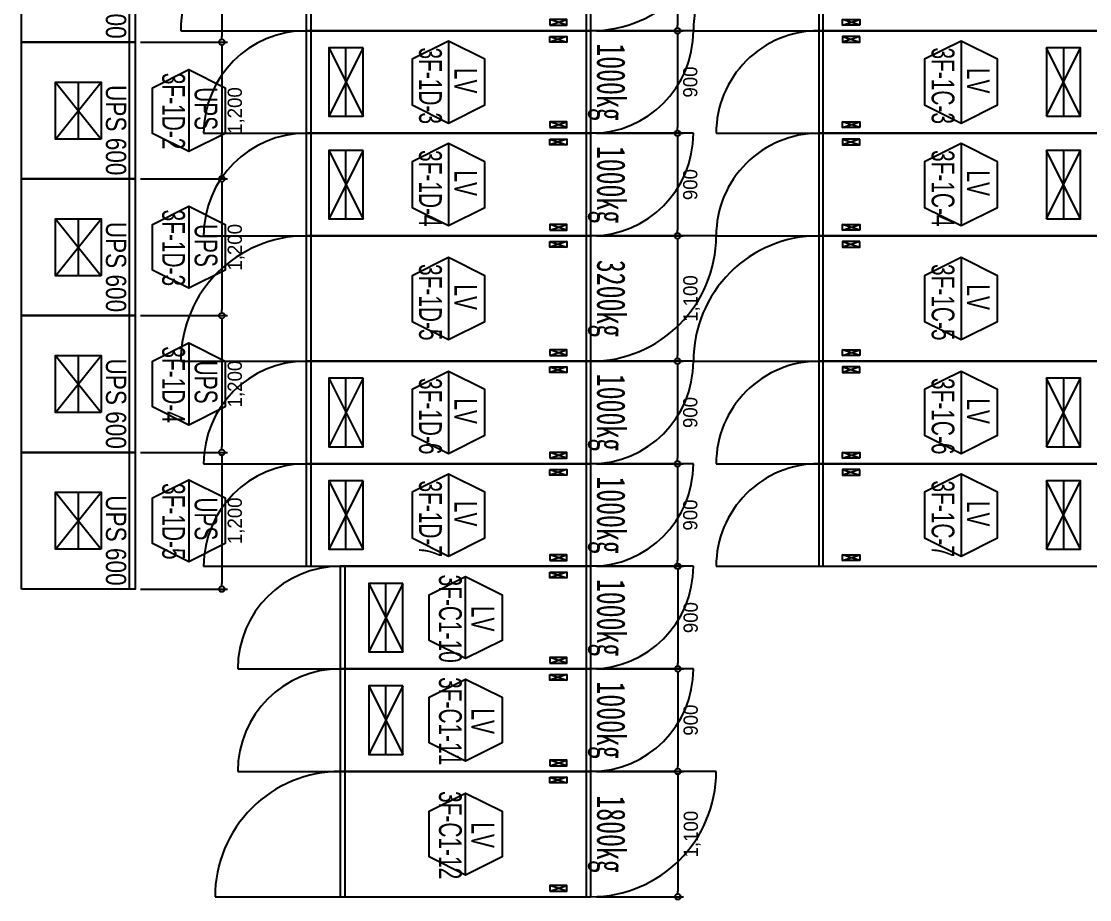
# Model space of a CAD drawing. Header units: millimetres. Extents: x 89978 to 501025, y -351975 to 837171.
# Drawn here: x 115454 to 124832, y 484180 to 491888 of the extents above; entities that cross this region are included whole.
import ezdxf
from ezdxf.enums import TextEntityAlignment as Align

# ---------------------------------------------------------------- set-up
doc = ezdxf.new("R2010")
doc.units = ezdxf.units.MM
doc.header["$LTSCALE"] = 150
doc.layers.get('Defpoints').update_dxf_attribs({"color": 150})
for name, color, linetype in [('------00 Switch Gear', 3, 'Continuous'), ('------00 Switch Gear_Number', 1, 'Continuous'), ('-----36 Dimension', 1, 'Continuous'), ('20251030_전기하중검토', 241, 'Continuous')]:
    doc.layers.add(name, color=color, linetype=linetype)
doc.layers.add('NOPLOT', color=191, linetype='Continuous', plot=False)
doc.styles.add('dd', font='')
doc.styles.add('ELEC', font='')
doc.styles.add('Gtx', font='')
doc.styles.get('dd').set_extended_font_data('DotumChe')
doc.styles.get('ELEC').set_extended_font_data('Dotum')
doc.styles.get('Gtx').set_extended_font_data('Dotum')
doc.dimstyles.new('ELEC', dxfattribs={"dimscale": 100, "dimtxt": 2, "dimasz": 1, "dimexe": 2, "dimexo": 1, "dimgap": 1, "dimtad": 1, "dimdec": 0, "dimrnd": 0.25, "dimzin": 9, "dimdsep": 32, "dimlunit": 6, "dimtxsty": 'ELEC', "dimblk": 'Z_DOT', "dimcen": 3, "dimclrd": 7, "dimclre": 7, "dimclrt": 3, "dimadec": 0, "dimazin": 0, "dimtfac": 1, "dimtdec": 0, "dimtix": 1, "dimtmove": 2, "dimatfit": 1, "dimfxl": 1, "dimarcsym": 0})

# ---------------------------------------------------------------- blocks, each defined once
blk = doc.blocks.new('UPS 600kV')
at = {"layer": '------00 Switch Gear'}
blk.add_line((800, 850), (-402.4, 850), dxfattribs=at)
blk.add_lwpolyline([(797.6, -100), (-402.4, -100), (-402.4, 900), (797.6, 900)], close=True, dxfattribs=at)
at = {"layer": 'NOPLOT'}
for p, q in [((-52.4, 199), (447.6, 601)), ((447.6, 199), (-52.4, 601)), ((-52.4, 400), (447.6, 400))]:
    blk.add_line(p, q, dxfattribs=at)
blk.add_lwpolyline([(447.6, 601), (447.6, 199), (-52.4, 199), (-52.4, 601)], close=True, dxfattribs=at)
at = {"layer": 'NOPLOT', "style": 'ELEC', "width": 0.85}
blk.add_text('UPS 600', height=178.2, dxfattribs=at).set_placement((-26.2, 731.4), align=Align.MIDDLE_LEFT)
blk = doc.blocks.new('1100X2500')
at = {"layer": '------00 Switch Gear'}
for p, q in [((-2460, 1100), (-2460, 0)), ((-210, 1050), (-360, 1000)), ((-360, 1050), (-210, 1000)), ((1100, 1100), (-42, 1100)), ((-40, 1100), (-40, 0)), ((-210, 50), (-360, 100)), ((-360, 50), (-210, 100)), ((-3600, 0), (-2458, 0))]:
    blk.add_line(p, q, dxfattribs=at)
at = {"layer": '------00 Switch Gear', "elevation": 0}
for points in [[(-2500, 1100), (-2500, 0), (0, 0), (0, 1100)], [(-360, 1050), (-210, 1050), (-210, 1000), (-360, 1000)], [(-360, 50), (-210, 50), (-210, 100), (-360, 100)]]:
    blk.add_lwpolyline(points, close=True, dxfattribs=at)
at = {"layer": '------00 Switch Gear'}
for centre, start, end in [((-2500, 0), 90, 180), ((0, 1100), 270, 0)]:
    blk.add_arc(centre, 1100, start, end, dxfattribs=at)
blk = doc.blocks.new('900X2500')
at = {"layer": '------00 Switch Gear'}
for p, q in [((-2460, 900), (-2460, 0)), ((-210, 850), (-360, 800)), ((-360, 850), (-210, 800)), ((900, 900), (-42, 900)), ((-40, 900), (-40, 0)), ((-210, 50), (-360, 100)), ((-360, 50), (-210, 100)), ((-3400, 0), (-2458, 0))]:
    blk.add_line(p, q, dxfattribs=at)
at = {"layer": '------00 Switch Gear', "elevation": 0}
for points in [[(-2500, 900), (-2500, 0), (0, 0), (0, 900)], [(-360, 850), (-210, 850), (-210, 800), (-360, 800)], [(-360, 50), (-210, 50), (-210, 100), (-360, 100)]]:
    blk.add_lwpolyline(points, close=True, dxfattribs=at)
at = {"layer": '------00 Switch Gear'}
for centre, start, end in [((-2500, 0), 90, 180), ((0, 900), 270, 0)]:
    blk.add_arc(centre, 900, start, end, dxfattribs=at)
blk = doc.blocks.new('1100x2200')
at = {"layer": '------00 Switch Gear'}
for p, q in [((-2160, 0), (-2160, 1100)), ((-1990, 1050), (-1840, 1000)), ((-1840, 1050), (-1990, 1000)), ((1100, 1100), (-42, 1100)), ((-40, 0), (-40, 1100)), ((-1990, 50), (-1840, 100)), ((-1840, 50), (-1990, 100)), ((-3300, 0), (-2158, 0))]:
    blk.add_line(p, q, dxfattribs=at)
at = {"layer": '------00 Switch Gear', "elevation": 0}
for points in [[(0, 0), (0, 1100), (-2200, 1100), (-2200, 0)], [(-1840, 1050), (-1990, 1050), (-1990, 1000), (-1840, 1000)], [(-1840, 50), (-1990, 50), (-1990, 100), (-1840, 100)]]:
    blk.add_lwpolyline(points, close=True, dxfattribs=at)
at = {"layer": '------00 Switch Gear'}
for centre, start, end in [((-2200, 0), 90, 180), ((0, 1100), 270, 0)]:
    blk.add_arc(centre, 1100, start, end, dxfattribs=at)
blk = doc.blocks.new('900x2200')
at = {"layer": '------00 Switch Gear'}
for p, q in [((-2160, 900), (-2160, 0)), ((-210, 850), (-360, 800)), ((-360, 850), (-210, 800)), ((900, 900), (-42, 900)), ((-40, 900), (-40, 0)), ((-210, 50), (-360, 100)), ((-360, 50), (-210, 100)), ((-3100, 0), (-2158, 0))]:
    blk.add_line(p, q, dxfattribs=at)
for points in [[(-2200, 900), (-2200, 0), (0, 0), (0, 900)], [(-360, 850), (-210, 850), (-210, 800), (-360, 800)], [(-360, 50), (-210, 50), (-210, 100), (-360, 100)]]:
    blk.add_lwpolyline(points, close=True, dxfattribs=at)
for centre, start, end in [((-2200, 0), 90, 180), ((0, 900), 270, 0)]:
    blk.add_arc(centre, 900, start, end, dxfattribs=at)
blk = doc.blocks.new('_DOTBLANK')
at = {"color": 0, "linetype": 'ByBlock'}
blk.add_line((-0.5, 0), (-1, 0), dxfattribs=at)
blk.add_circle((0, 0), 0.5, dxfattribs=at)
blk = doc.blocks.new('*D988')
at = {"layer": '-----36 Dimension', "color": 0, "lineweight": -2, "transparency": 16777216}
for p, q in [((116503.6, 492905), (117264.1, 492905)), ((117214.1, 492855), (117214.1, 491755)), ((116500.4, 491705), (117264.1, 491705))]:
    blk.add_line(p, q, dxfattribs=at)
at = {"layer": 'Defpoints', "color": 0, "transparency": 16777216}
for p in [(116453.6, 492905, 0), (116450.4, 491705, 0), (117214.1, 491705)]:
    blk.add_point(p, dxfattribs=at)
at = {"layer": '-----36 Dimension', "color": 0, "lineweight": -2, "transparency": 16777216, "xscale": 50, "yscale": 50, "zscale": 50}
for p, rotation in [((117214.1, 492905), 90), ((117214.1, 491705), 270)]:
    blk.add_blockref('_DOTBLANK', p, dxfattribs=dict(at, rotation=rotation))
at = {"layer": '-----36 Dimension', "color": 0, "transparency": 16777216, "insert": (117338.8, 492305), "char_height": 125, "attachment_point": 5, "rotation": 90, "style": 'Gtx'}
blk.add_mtext('1,200', dxfattribs=at)
blk = doc.blocks.new('Z_DOT')
for p, q in [((0, -2), (0, 2)), ((-2, 0), (2, 0))]:
    blk.add_line(p, q)
for radius in [2.5, 1.25]:
    blk.add_circle((0, 0), radius)
blk = doc.blocks.new('*D989')
at = {"layer": '-----36 Dimension', "color": 0, "lineweight": -2, "transparency": 16777216}
for p, q in [((116503.6, 491705), (117264.1, 491705)), ((117214.1, 491655), (117214.1, 490555)), ((116500.4, 490505), (117264.1, 490505))]:
    blk.add_line(p, q, dxfattribs=at)
at = {"layer": 'Defpoints', "color": 0, "transparency": 16777216}
for p in [(116453.6, 491705, 0), (116450.4, 490505, 0), (117214.1, 490505)]:
    blk.add_point(p, dxfattribs=at)
at = {"layer": '-----36 Dimension', "color": 0, "lineweight": -2, "transparency": 16777216, "xscale": 50, "yscale": 50, "zscale": 50}
for p, rotation in [((117214.1, 491705), 90), ((117214.1, 490505), 270)]:
    blk.add_blockref('_DOTBLANK', p, dxfattribs=dict(at, rotation=rotation))
at = {"layer": '-----36 Dimension', "color": 0, "transparency": 16777216, "insert": (117338.8, 491105), "char_height": 125, "attachment_point": 5, "rotation": 90, "style": 'Gtx'}
blk.add_mtext('1,200', dxfattribs=at)
blk = doc.blocks.new('*D990')
at = {"layer": '-----36 Dimension', "color": 0, "lineweight": -2, "transparency": 16777216}
for p, q in [((116503.6, 490505), (117264.1, 490505)), ((117214.1, 490455), (117214.1, 489355)), ((116500.4, 489305), (117264.1, 489305))]:
    blk.add_line(p, q, dxfattribs=at)
at = {"layer": 'Defpoints', "color": 0, "transparency": 16777216}
for p in [(116453.6, 490505, 0), (116450.4, 489305, 0), (117214.1, 489305)]:
    blk.add_point(p, dxfattribs=at)
at = {"layer": '-----36 Dimension', "color": 0, "lineweight": -2, "transparency": 16777216, "xscale": 50, "yscale": 50, "zscale": 50}
for p, rotation in [((117214.1, 490505), 90), ((117214.1, 489305), 270)]:
    blk.add_blockref('_DOTBLANK', p, dxfattribs=dict(at, rotation=rotation))
at = {"layer": '-----36 Dimension', "color": 0, "transparency": 16777216, "insert": (117338.8, 489905), "char_height": 125, "attachment_point": 5, "rotation": 90, "style": 'Gtx'}
blk.add_mtext('1,200', dxfattribs=at)
blk = doc.blocks.new('*D991')
at = {"layer": '-----36 Dimension', "color": 0, "lineweight": -2, "transparency": 16777216}
for p, q in [((116503.6, 489305), (117264.1, 489305)), ((117214.1, 489255), (117214.1, 488155)), ((116500.4, 488105), (117264.1, 488105))]:
    blk.add_line(p, q, dxfattribs=at)
at = {"layer": 'Defpoints', "color": 0, "transparency": 16777216}
for p in [(116453.6, 489305, 0), (116450.4, 488105, 0), (117214.1, 488105)]:
    blk.add_point(p, dxfattribs=at)
at = {"layer": '-----36 Dimension', "color": 0, "lineweight": -2, "transparency": 16777216, "xscale": 50, "yscale": 50, "zscale": 50}
for p, rotation in [((117214.1, 489305), 90), ((117214.1, 488105), 270)]:
    blk.add_blockref('_DOTBLANK', p, dxfattribs=dict(at, rotation=rotation))
at = {"layer": '-----36 Dimension', "color": 0, "transparency": 16777216, "insert": (117338.8, 488705), "char_height": 125, "attachment_point": 5, "rotation": 90, "style": 'Gtx'}
blk.add_mtext('1,200', dxfattribs=at)
blk = doc.blocks.new('*D992')
at = {"layer": '-----36 Dimension', "color": 0, "lineweight": -2, "transparency": 16777216}
for p, q in [((116503.6, 488105), (117264.1, 488105)), ((117214.1, 488055), (117214.1, 486955)), ((116500.4, 486905), (117264.1, 486905))]:
    blk.add_line(p, q, dxfattribs=at)
at = {"layer": 'Defpoints', "color": 0, "transparency": 16777216}
for p in [(116453.6, 488105, 0), (116450.4, 486905, 0), (117214.1, 486905)]:
    blk.add_point(p, dxfattribs=at)
at = {"layer": '-----36 Dimension', "color": 0, "lineweight": -2, "transparency": 16777216, "xscale": 50, "yscale": 50, "zscale": 50}
for p, rotation in [((117214.1, 488105), 90), ((117214.1, 486905), 270)]:
    blk.add_blockref('_DOTBLANK', p, dxfattribs=dict(at, rotation=rotation))
at = {"layer": '-----36 Dimension', "color": 0, "transparency": 16777216, "insert": (117338.8, 487505), "char_height": 125, "attachment_point": 5, "rotation": 90, "style": 'Gtx'}
blk.add_mtext('1,200', dxfattribs=at)
blk = doc.blocks.new('*D1013')
at = {"layer": '-----36 Dimension', "color": 0, "lineweight": -2, "transparency": 16777216}
for p, q in [((120503.6, 487105, 0), (121267.9, 487105, 0)), ((121217.9, 487055, 0), (121217.9, 486255, 0)), ((120503.6, 486205, 0), (121267.9, 486205, 0))]:
    blk.add_line(p, q, dxfattribs=at)
at = {"layer": 'Defpoints', "color": 0, "transparency": 16777216}
for p in [(120453.6, 487105), (120453.6, 486205), (121217.9, 486205, 0)]:
    blk.add_point(p, dxfattribs=at)
at = {"layer": '-----36 Dimension', "color": 0, "lineweight": -2, "transparency": 16777216, "xscale": 50, "yscale": 50, "zscale": 50}
for p, rotation in [((121217.9, 487105, 0), 90), ((121217.9, 486205, 0), 270)]:
    blk.add_blockref('_DOTBLANK', p, dxfattribs=dict(at, rotation=rotation))
at = {"layer": '-----36 Dimension', "color": 0, "transparency": 16777216, "insert": (121330.5, 486655, 0), "char_height": 125, "attachment_point": 5, "rotation": 90, "style": 'Gtx'}
blk.add_mtext('900', dxfattribs=at)
blk = doc.blocks.new('*D1014')
at = {"layer": '-----36 Dimension', "color": 0, "lineweight": -2, "transparency": 16777216}
for p, q in [((120503.6, 486205, 0), (121267.9, 486205, 0)), ((121217.9, 486155, 0), (121217.9, 485355, 0)), ((120503.6, 485305, 0), (121267.9, 485305, 0))]:
    blk.add_line(p, q, dxfattribs=at)
at = {"layer": 'Defpoints', "color": 0, "transparency": 16777216}
for p in [(120453.6, 486205), (120453.6, 485305), (121217.9, 485305, 0)]:
    blk.add_point(p, dxfattribs=at)
at = {"layer": '-----36 Dimension', "color": 0, "lineweight": -2, "transparency": 16777216, "xscale": 50, "yscale": 50, "zscale": 50}
for p, rotation in [((121217.9, 486205, 0), 90), ((121217.9, 485305, 0), 270)]:
    blk.add_blockref('_DOTBLANK', p, dxfattribs=dict(at, rotation=rotation))
at = {"layer": '-----36 Dimension', "color": 0, "transparency": 16777216, "insert": (121330.5, 485755, 0), "char_height": 125, "attachment_point": 5, "rotation": 90, "style": 'Gtx'}
blk.add_mtext('900', dxfattribs=at)
blk = doc.blocks.new('*D1015')
at = {"layer": '-----36 Dimension', "color": 0, "lineweight": -2, "transparency": 16777216}
for p, q in [((120503.6, 485305, 0), (121267.9, 485305, 0)), ((121217.9, 485255, 0), (121217.9, 484255, 0)), ((120503.6, 484205, 0), (121267.9, 484205, 0))]:
    blk.add_line(p, q, dxfattribs=at)
at = {"layer": 'Defpoints', "color": 0, "transparency": 16777216}
for p in [(120453.6, 485305), (120453.6, 484205), (121217.9, 484205, 0)]:
    blk.add_point(p, dxfattribs=at)
at = {"layer": '-----36 Dimension', "color": 0, "lineweight": -2, "transparency": 16777216, "xscale": 50, "yscale": 50, "zscale": 50}
for p, rotation in [((121217.9, 485305, 0), 90), ((121217.9, 484205, 0), 270)]:
    blk.add_blockref('_DOTBLANK', p, dxfattribs=dict(at, rotation=rotation))
at = {"layer": '-----36 Dimension', "color": 0, "transparency": 16777216, "insert": (121342.5, 484755, 0), "char_height": 125, "attachment_point": 5, "rotation": 90, "style": 'Gtx'}
blk.add_mtext('1,100', dxfattribs=at)
blk = doc.blocks.new('*D1236')
at = {"layer": '-----36 Dimension', "color": 0, "lineweight": -2, "transparency": 16777216}
for p, q in [((120503.6, 492905), (121264.1, 492905)), ((121214.1, 492855), (121214.1, 491855)), ((120503.6, 491805), (121264.1, 491805))]:
    blk.add_line(p, q, dxfattribs=at)
at = {"layer": 'Defpoints', "color": 0, "transparency": 16777216}
for p in [(120453.6, 492905), (120453.6, 491805), (121214.1, 491805)]:
    blk.add_point(p, dxfattribs=at)
at = {"layer": '-----36 Dimension', "color": 0, "lineweight": -2, "transparency": 16777216, "xscale": 50, "yscale": 50, "zscale": 50}
for p, rotation in [((121214.1, 492905), 90), ((121214.1, 491805), 270)]:
    blk.add_blockref('_DOTBLANK', p, dxfattribs=dict(at, rotation=rotation))
at = {"layer": '-----36 Dimension', "color": 0, "transparency": 16777216, "insert": (121338.8, 492355), "char_height": 125, "attachment_point": 5, "rotation": 90, "style": 'Gtx'}
blk.add_mtext('1,100', dxfattribs=at)
blk = doc.blocks.new('*D1237')
at = {"layer": '-----36 Dimension', "color": 0, "lineweight": -2, "transparency": 16777216}
for p, q in [((120503.6, 491805), (121264.1, 491805)), ((121214.1, 491755), (121214.1, 490955)), ((120503.6, 490905), (121264.1, 490905))]:
    blk.add_line(p, q, dxfattribs=at)
at = {"layer": 'Defpoints', "color": 0, "transparency": 16777216}
for p in [(120453.6, 491805), (120453.6, 490905), (121214.1, 490905)]:
    blk.add_point(p, dxfattribs=at)
at = {"layer": '-----36 Dimension', "color": 0, "lineweight": -2, "transparency": 16777216, "xscale": 50, "yscale": 50, "zscale": 50}
for p, rotation in [((121214.1, 491805), 90), ((121214.1, 490905), 270)]:
    blk.add_blockref('_DOTBLANK', p, dxfattribs=dict(at, rotation=rotation))
at = {"layer": '-----36 Dimension', "color": 0, "transparency": 16777216, "insert": (121326.7, 491355), "char_height": 125, "attachment_point": 5, "rotation": 90, "style": 'Gtx'}
blk.add_mtext('900', dxfattribs=at)
blk = doc.blocks.new('*D1238')
at = {"layer": '-----36 Dimension', "color": 0, "lineweight": -2, "transparency": 16777216}
for p, q in [((120503.6, 490905), (121264.1, 490905)), ((121214.1, 490855), (121214.1, 490055)), ((120504, 490005), (121264.1, 490005))]:
    blk.add_line(p, q, dxfattribs=at)
at = {"layer": 'Defpoints', "color": 0, "transparency": 16777216}
for p in [(120453.6, 490905), (120454, 490005), (121214.1, 490005)]:
    blk.add_point(p, dxfattribs=at)
at = {"layer": '-----36 Dimension', "color": 0, "lineweight": -2, "transparency": 16777216, "xscale": 50, "yscale": 50, "zscale": 50}
for p, rotation in [((121214.1, 490905), 90), ((121214.1, 490005), 270)]:
    blk.add_blockref('_DOTBLANK', p, dxfattribs=dict(at, rotation=rotation))
at = {"layer": '-----36 Dimension', "color": 0, "transparency": 16777216, "insert": (121326.7, 490455), "char_height": 125, "attachment_point": 5, "rotation": 90, "style": 'Gtx'}
blk.add_mtext('900', dxfattribs=at)
blk = doc.blocks.new('*D1239')
at = {"layer": '-----36 Dimension', "color": 0, "lineweight": -2, "transparency": 16777216}
for p, q in [((120504, 490005), (121264.1, 490005)), ((121214.1, 489955), (121214.1, 488955)), ((120504, 488905), (121264.1, 488905))]:
    blk.add_line(p, q, dxfattribs=at)
at = {"layer": 'Defpoints', "color": 0, "transparency": 16777216}
for p in [(120454, 490005), (120454, 488905), (121214.1, 488905)]:
    blk.add_point(p, dxfattribs=at)
at = {"layer": '-----36 Dimension', "color": 0, "lineweight": -2, "transparency": 16777216, "xscale": 50, "yscale": 50, "zscale": 50}
for p, rotation in [((121214.1, 490005), 90), ((121214.1, 488905), 270)]:
    blk.add_blockref('_DOTBLANK', p, dxfattribs=dict(at, rotation=rotation))
at = {"layer": '-----36 Dimension', "color": 0, "transparency": 16777216, "insert": (121338.8, 489455), "char_height": 125, "attachment_point": 5, "rotation": 90, "style": 'Gtx'}
blk.add_mtext('1,100', dxfattribs=at)
blk = doc.blocks.new('*D1240')
at = {"layer": '-----36 Dimension', "color": 0, "lineweight": -2, "transparency": 16777216}
for p, q in [((120504, 488905), (121264.1, 488905)), ((121214.1, 488855), (121214.1, 488055)), ((120503.9, 488005), (121264.1, 488005))]:
    blk.add_line(p, q, dxfattribs=at)
at = {"layer": 'Defpoints', "color": 0, "transparency": 16777216}
for p in [(120454, 488905), (120453.9, 488005), (121214.1, 488005)]:
    blk.add_point(p, dxfattribs=at)
at = {"layer": '-----36 Dimension', "color": 0, "lineweight": -2, "transparency": 16777216, "xscale": 50, "yscale": 50, "zscale": 50}
for p, rotation in [((121214.1, 488905), 90), ((121214.1, 488005), 270)]:
    blk.add_blockref('_DOTBLANK', p, dxfattribs=dict(at, rotation=rotation))
at = {"layer": '-----36 Dimension', "color": 0, "transparency": 16777216, "insert": (121326.7, 488455), "char_height": 125, "attachment_point": 5, "rotation": 90, "style": 'Gtx'}
blk.add_mtext('900', dxfattribs=at)
blk = doc.blocks.new('*D1241')
at = {"layer": '-----36 Dimension', "color": 0, "lineweight": -2, "transparency": 16777216}
for p, q in [((120503.9, 488005), (121264.1, 488005)), ((121214.1, 487955), (121214.1, 487155)), ((120504.6, 487105), (121264.1, 487105))]:
    blk.add_line(p, q, dxfattribs=at)
at = {"layer": 'Defpoints', "color": 0, "transparency": 16777216}
for p in [(120453.9, 488005), (120454.6, 487105), (121214.1, 487105)]:
    blk.add_point(p, dxfattribs=at)
at = {"layer": '-----36 Dimension', "color": 0, "lineweight": -2, "transparency": 16777216, "xscale": 50, "yscale": 50, "zscale": 50}
for p, rotation in [((121214.1, 488005), 90), ((121214.1, 487105), 270)]:
    blk.add_blockref('_DOTBLANK', p, dxfattribs=dict(at, rotation=rotation))
at = {"layer": '-----36 Dimension', "color": 0, "transparency": 16777216, "insert": (121326.7, 487555), "char_height": 125, "attachment_point": 5, "rotation": 90, "style": 'Gtx'}
blk.add_mtext('900', dxfattribs=at)

msp = doc.modelspace()

# ---------------------------------------------------------------- linework, layer by layer
at = {"layer": '------00 Switch Gear_Number', "color": 1, "elevation": 0}
for points in [[(119203.6, 491715), (119203.6, 490995), (119523.6, 491154.7), (119523.6, 491555.4), (119203.6, 491715), (118883.6, 491555.4), (118883.6, 491154.7), (119203.6, 490995)], [(123703.6, 491715), (123703.6, 490995), (124023.6, 491154.7), (124023.6, 491555.4), (123703.6, 491715), (123383.6, 491555.4), (123383.6, 491154.7), (123703.6, 490995)], [(116923.6, 491465), (116923.6, 490745), (116603.6, 490904.7), (116603.6, 491305.4), (116923.6, 491465), (117243.6, 491305.4), (117243.6, 490904.7), (116923.6, 490745)], [(119203.6, 490815), (119203.6, 490095), (119523.6, 490254.7), (119523.6, 490655.4), (119203.6, 490815), (118883.6, 490655.4), (118883.6, 490254.7), (119203.6, 490095)], [(123703.6, 490815), (123703.6, 490095), (124023.6, 490254.7), (124023.6, 490655.4), (123703.6, 490815), (123383.6, 490655.4), (123383.6, 490254.7), (123703.6, 490095)], [(116923.6, 490265), (116923.6, 489545), (116603.6, 489704.7), (116603.6, 490105.4), (116923.6, 490265), (117243.6, 490105.4), (117243.6, 489704.7), (116923.6, 489545)], [(119203.6, 489815), (119203.6, 489095), (119523.6, 489254.7), (119523.6, 489655.4), (119203.6, 489815), (118883.6, 489655.4), (118883.6, 489254.7), (119203.6, 489095)], [(123703.6, 489815), (123703.6, 489095), (124023.6, 489254.7), (124023.6, 489655.4), (123703.6, 489815), (123383.6, 489655.4), (123383.6, 489254.7), (123703.6, 489095)], [(116923.6, 489065), (116923.6, 488345), (116603.6, 488504.7), (116603.6, 488905.4), (116923.6, 489065), (117243.6, 488905.4), (117243.6, 488504.7), (116923.6, 488345)], [(119203.6, 488815), (119203.6, 488095), (119523.6, 488254.7), (119523.6, 488655.4), (119203.6, 488815), (118883.6, 488655.4), (118883.6, 488254.7), (119203.6, 488095)], [(123703.6, 488815), (123703.6, 488095), (124023.6, 488254.7), (124023.6, 488655.4), (123703.6, 488815), (123383.6, 488655.4), (123383.6, 488254.7), (123703.6, 488095)], [(119203.6, 487915), (119203.6, 487195), (119523.6, 487354.7), (119523.6, 487755.4), (119203.6, 487915), (118883.6, 487755.4), (118883.6, 487354.7), (119203.6, 487195)], [(123703.6, 487915), (123703.6, 487195), (124023.6, 487354.7), (124023.6, 487755.4), (123703.6, 487915), (123383.6, 487755.4), (123383.6, 487354.7), (123703.6, 487195)], [(116923.6, 487865), (116923.6, 487145), (116603.6, 487304.7), (116603.6, 487705.4), (116923.6, 487865), (117243.6, 487705.4), (117243.6, 487304.7), (116923.6, 487145)]]:
    msp.add_lwpolyline(points, dxfattribs=at)
at = {"layer": '------00 Switch Gear_Number'}
for points in [[(119353.6, 486295), (119353.6, 487015), (119673.6, 486855.4), (119673.6, 486454.7), (119353.6, 486295), (119033.6, 486454.7), (119033.6, 486855.4), (119353.6, 487015)], [(119353.6, 485395), (119353.6, 486115), (119673.6, 485955.4), (119673.6, 485554.7), (119353.6, 485395), (119033.6, 485554.7), (119033.6, 485955.4), (119353.6, 486115)], [(119353.6, 484395), (119353.6, 485115), (119673.6, 484955.4), (119673.6, 484554.7), (119353.6, 484395), (119033.6, 484554.7), (119033.6, 484955.4), (119353.6, 485115)]]:
    msp.add_lwpolyline(points, dxfattribs=at)
at = {"layer": 'NOPLOT'}
for p, q in [((118453.6, 491655), (118153.6, 491055)), ((118153.6, 491655), (118453.6, 491055)), ((118303.6, 491055), (118303.6, 491655)), ((124453.6, 491055), (124753.6, 491655)), ((124753.6, 491055), (124453.6, 491655)), ((124603.6, 491655), (124603.6, 491055)), ((118453.6, 490755), (118153.6, 490155)), ((118153.6, 490755), (118453.6, 490155)), ((118303.6, 490155), (118303.6, 490755)), ((124453.6, 490155), (124753.6, 490755)), ((124753.6, 490155), (124453.6, 490755)), ((124603.6, 490755), (124603.6, 490155)), ((118453.6, 488755), (118153.6, 488155)), ((118153.6, 488755), (118453.6, 488155)), ((118303.6, 488155), (118303.6, 488755)), ((124453.6, 488155), (124753.6, 488755)), ((124753.6, 488155), (124453.6, 488755)), ((124603.6, 488755), (124603.6, 488155)), ((118453.6, 487855), (118153.6, 487255)), ((118153.6, 487855), (118453.6, 487255)), ((118303.6, 487255), (118303.6, 487855)), ((124453.6, 487255), (124753.6, 487855)), ((124753.6, 487255), (124453.6, 487855)), ((124603.6, 487855), (124603.6, 487255)), ((118803.6, 486955), (118503.6, 486355)), ((118503.6, 486955), (118803.6, 486355)), ((118653.6, 486355), (118653.6, 486955)), ((118803.6, 486055), (118503.6, 485455)), ((118503.6, 486055), (118803.6, 485455)), ((118653.6, 485455), (118653.6, 486055))]:
    msp.add_line(p, q, dxfattribs=at)
for points in [[(118453.6, 491655), (118153.6, 491655), (118153.6, 491055), (118453.6, 491055)], [(124453.6, 491055), (124753.6, 491055), (124753.6, 491655), (124453.6, 491655)], [(118803.6, 486955), (118503.6, 486955), (118503.6, 486355), (118803.6, 486355)], [(118803.6, 486055), (118503.6, 486055), (118503.6, 485455), (118803.6, 485455)]]:
    msp.add_lwpolyline(points, close=True, dxfattribs=at)
at = {"layer": 'NOPLOT', "elevation": 0}
for points in [[(118453.6, 490755), (118153.6, 490755), (118153.6, 490155), (118453.6, 490155)], [(124453.6, 490155), (124753.6, 490155), (124753.6, 490755), (124453.6, 490755)], [(118453.6, 488755), (118153.6, 488755), (118153.6, 488155), (118453.6, 488155)], [(124453.6, 488155), (124753.6, 488155), (124753.6, 488755), (124453.6, 488755)], [(118453.6, 487855), (118153.6, 487855), (118153.6, 487255), (118453.6, 487255)], [(124453.6, 487255), (124753.6, 487255), (124753.6, 487855), (124453.6, 487855)]]:
    msp.add_lwpolyline(points, close=True, dxfattribs=at)

# ---------------------------------------------------------------- block references
at = {"layer": '------00 Switch Gear'}
for name, p, rotation in [('UPS 600kV', (115553.6, 492502.6), 270), ('1100X2500', (122453.6, 492905), 180), ('900X2500', (122453.6, 491805), 180), ('UPS 600kV', (115553.6, 491302.6), 270), ('900X2500', (122453.6, 490905), 180), ('UPS 600kV', (115553.6, 490102.6), 270), ('1100X2500', (122453.6, 490005), 180), ('UPS 600kV', (115553.6, 488902.6), 270), ('900X2500', (122453.6, 488905), 180), ('UPS 600kV', (115553.6, 487702.6), 270), ('900X2500', (122453.6, 488005), 180), ('1100x2200', (118253.6, 485305), 180)]:
    msp.add_blockref(name, p, dxfattribs=dict(at, rotation=rotation))
for name, p in [('1100X2500', (120453.6, 491805)), ('900X2500', (120453.6, 490905)), ('900X2500', (120453.6, 490005)), ('1100X2500', (120453.6, 488905)), ('900X2500', (120453.6, 488005)), ('900X2500', (120453.6, 487105)), ('900x2200', (120453.6, 486205)), ('900x2200', (120453.6, 485305))]:
    msp.add_blockref(name, p, dxfattribs=at)

# ---------------------------------------------------------------- texts
at = {"layer": '------00 Switch Gear_Number', "color": 0, "style": 'ELEC', "width": 0.7}
for s, p in [('3F-1D-3', (119045.3, 491322.5)), ('3F-1C-3', (123545.3, 491322.5)), ('LV', (119354.8, 491367.2)), ('LV', (123854.8, 491367.2)), ('3F-1D-2', (116790.1, 491100)), ('UPS', (117074.8, 491121.4)), ('3F-1D-4', (119045.3, 490422.5)), ('3F-1C-4', (123545.3, 490422.5)), ('LV', (119354.8, 490467.2)), ('LV', (123854.8, 490467.2)), ('3F-1D-3', (116790.1, 489900)), ('UPS', (117074.8, 489921.4)), ('3F-1D-5', (119045.3, 489422.5)), ('3F-1C-5', (123545.3, 489422.5)), ('LV', (119354.8, 489467.2)), ('LV', (123854.8, 489467.2)), ('3F-1D-4', (116790.1, 488700)), ('UPS', (117074.8, 488721.4)), ('3F-1D-6', (119045.3, 488422.5)), ('3F-1C-6', (123545.3, 488422.5)), ('LV', (119354.8, 488467.2)), ('LV', (123854.8, 488467.2)), ('3F-1D-5', (116790.1, 487500)), ('3F-1D-7', (119045.3, 487522.5)), ('3F-1C-7', (123545.3, 487522.5)), ('UPS', (117074.8, 487521.4)), ('LV', (119354.8, 487567.2)), ('LV', (123854.8, 487567.2)), ('3F-C1-10', (119220.1, 486645.8)), ('LV', (119504.8, 486645.8)), ('3F-C1-11', (119220.1, 485745.8)), ('LV', (119504.8, 485745.8)), ('3F-C1-12', (119220.1, 484745.8)), ('LV', (119504.8, 484745.8))]:
    msp.add_text(s, height=200, rotation=270, dxfattribs=at).set_placement(p, align=Align.MIDDLE_CENTER)
at = {"layer": '20251030_전기하중검토', "style": 'dd', "width": 0.7}
for s, p in [('1000kg', (120597.6, 491355.3)), ('1000kg', (120597.6, 490455.3)), ('3200kg', (120597.6, 489455.3)), ('1000kg', (120597.6, 488455.3)), ('1000kg', (120597.6, 487555.3)), ('1000kg', (120597.6, 486655.3)), ('1000kg', (120597.6, 485755.3)), ('1800kg', (120597.6, 484755.3))]:
    msp.add_text(s, height=250, rotation=270, dxfattribs=at).set_placement(p, align=Align.MIDDLE)

# ---------------------------------------------------------------- dimensions: what is measured, and where the dimension line sits
at = {"layer": '-----36 Dimension'}
for base, p1, p2, angle, picture, middle in [((117214.1, 491705, 0), (116453.6, 492905), (116450.4, 491705), 90, '*D988', (117338.8, 492305, 0)), ((121214.1, 491805), (120453.6, 492905), (120453.6, 491805), 90, '*D1236', (121338.8, 492355)), ((121214.1, 490905), (120453.6, 491805), (120453.6, 490905), 90, '*D1237', (121326.7, 491355)), ((117214.1, 490505, 0), (116453.6, 491705), (116450.4, 490505), 90, '*D989', (117338.8, 491105, 0)), ((121214.1, 490005), (120453.6, 490905), (120454, 490005), 90, '*D1238', (121326.7, 490455)), ((117214.1, 489305, 0), (116453.6, 490505), (116450.4, 489305), 90, '*D990', (117338.8, 489905, 0)), ((121214.1, 488905), (120454, 490005), (120454, 488905), 90, '*D1239', (121338.8, 489455)), ((117214.1, 488105, 0), (116453.6, 489305), (116450.4, 488105), 90, '*D991', (117338.8, 488705, 0)), ((121214.1, 488005), (120454, 488905), (120453.9, 488005), 90, '*D1240', (121326.7, 488455)), ((117214.1, 486905, 0), (116453.6, 488105), (116450.4, 486905), 90, '*D992', (117338.8, 487505, 0)), ((121214.1, 487105), (120453.9, 488005), (120454.6, 487105), 90, '*D1241', (121326.7, 487555)), ((121217.9, 486205, 0), (120453.6, 487105), (120453.6, 486205), 270, '*D1013', (121330.5, 486655, 0)), ((121217.9, 485305, 0), (120453.6, 486205), (120453.6, 485305), 270, '*D1014', (121330.5, 485755, 0)), ((121217.9, 484205, 0), (120453.6, 485305), (120453.6, 484205), 270, '*D1015', (121342.5, 484755, 0))]:
    dim = msp.add_linear_dim(base=base, p1=p1, p2=p2, angle=angle, dimstyle='ELEC', override={"dimscale": 50, "dimtxt": 2.5, "dimexe": 1, "dimtad": 2, "dimtxsty": 'Gtx', "dimblk1": 'DOTBLANK', "dimblk2": 'DOTBLANK', "dimsah": 1, "dimclrd": 0, "dimclre": 0, "dimclrt": 0}, dxfattribs=at)
    dim.commit()
    dim.dimension.update_dxf_attribs({"geometry": picture, "text_midpoint": middle})

doc.saveas('drawing.dxf')
